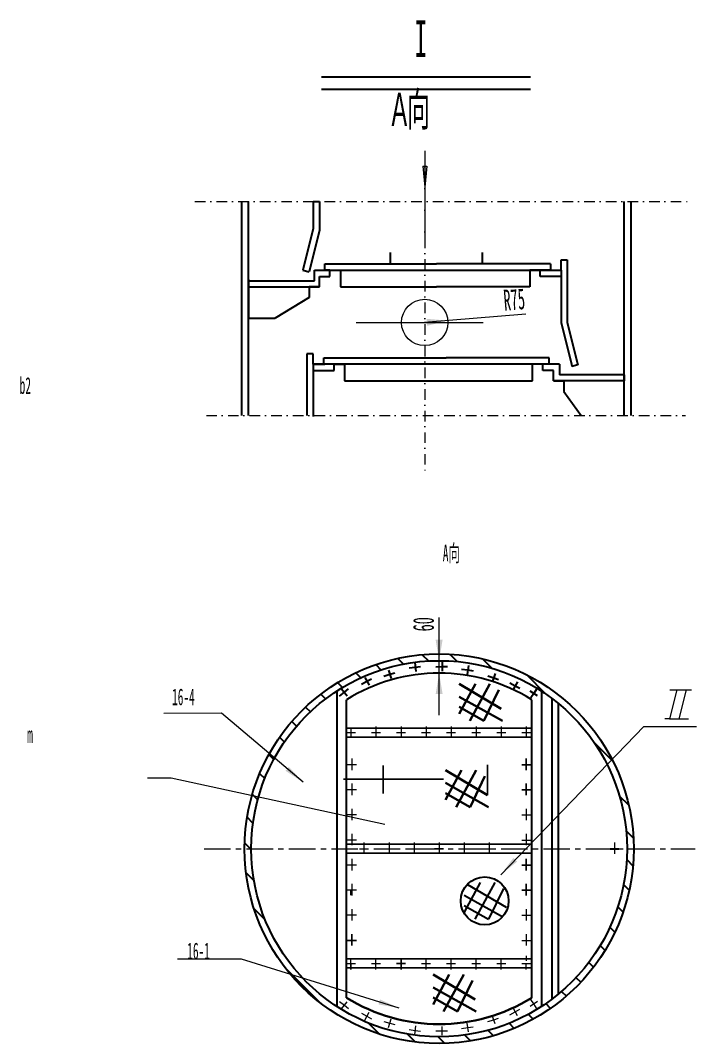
# Model space of a CAD drawing. Header units: millimetres. Extents: x -8058 to 12635, y -1342 to 1598.
# Drawn here: x 2300.7 to 2462.6, y 1120.2 to 1365 of the extents above; entities that cross this region are included whole.
import ezdxf

# ---------------------------------------------------------------- set-up
doc = ezdxf.new("R2010")
doc.units = ezdxf.units.MM
doc.header["$LTSCALE"] = 2
for name, pattern in [('ACAD_ISO03W100', [30, 12, -18]), ('CENTERX2', [101.599999, 63.5, -12.7, 12.7, -12.7]), ('DASHDOTX2', [50.799999, 25.4, -12.7, 0, -12.7])]:
    doc.linetypes.add(name, pattern=pattern)
doc.layers.get('0').update_dxf_attribs({"lineweight": 18})
for name, color, linetype, lineweight in [('A1', 7, 'Continuous', 30), ('中心线', 4, 'Continuous', 18), ('塔板', 7, 'Continuous', 18), ('定位线', 7, 'CENTERX2', 18), ('标注', 1, 'Continuous', 18), ('说明', 7, 'Continuous', 18)]:
    doc.layers.add(name, color=color, linetype=linetype, lineweight=lineweight)
doc.styles.get("Standard").update_dxf_attribs({"font": '', "width": 0.5})
doc.styles.get('Standard').set_extended_font_data('宋体')
doc.dimstyles.new('123', dxfattribs={"dimscale": 2, "dimtxt": 2.5, "dimasz": 2.5, "dimexe": 1.25, "dimexo": 0.625, "dimtad": 1, "dimdec": 0, "dimlfac": 20, "dimdsep": 46, "dimtxsty": 'Standard', "dimcen": 2.5, "dimdle": 5, "dimadec": 0, "dimazin": 0, "dimtfac": 1, "dimtdec": 0, "dimtmove": 0, "dimatfit": 3, "dimfxl": 1, "dimtolj": 1, "dimarcsym": 0})

# ---------------------------------------------------------------- blocks, each defined once
blk = doc.blocks.new('*X67')
at = {"layer": '标注', "linetype": 'Continuous'}
blk.add_hatch(color=0, dxfattribs=at).paths.add_polyline_path([(2403.01, 1293.15), (2398.09, 1291.91), (2397.96, 1293.57)], flags=0)
at = {"layer": '标注', "color": 0, "linetype": 'Continuous'}
blk.add_line((2421.74, 1294.7), (2397.48, 1292.7), dxfattribs=at)
at = {"layer": '标注', "color": 0, "linetype": 'Continuous', "insert": (2418.93, 1298.17), "char_height": 5, "width": 10.0559, "attachment_point": 5, "rotation": 4.7123}
blk.add_mtext('R75', dxfattribs=at)
blk = doc.blocks.new('*X75')
at = {"layer": '标注', "linetype": 'Continuous'}
for points in [[(2400.94, 1211.77), (2400.11, 1216.77), (2401.78, 1216.77)], [(2400.94, 1208.77), (2400.11, 1203.77), (2401.78, 1203.77)]]:
    blk.add_hatch(color=0, dxfattribs=at).paths.add_polyline_path(points, flags=0)
at = {"layer": '标注', "color": 0, "linetype": 'Continuous'}
blk.add_line((2400.94, 1198.77), (2400.94, 1222.1), dxfattribs=at)
at = {"layer": '标注', "color": 0, "insert": (2397.22, 1220.48), "char_height": 5, "width": 10, "attachment_point": 5, "rotation": 90}
blk.add_mtext('60', dxfattribs=at)
blk = doc.blocks.new('*X76')
at = {"layer": '标注', "linetype": 'Continuous'}
blk.add_hatch(color=0, dxfattribs=at).paths.add_polyline_path([(33.35, -16.48), (29.13, -13.72), (29.93, -12.77)], flags=0)
at = {"layer": '标注', "color": 0, "linetype": 'Continuous'}
for p, q in [((13.8, 0.09), (0, 0)), ((33.35, -16.48), (13.8, 0.09))]:
    blk.add_line(p, q, dxfattribs=at)
at = {"layer": '标注', "color": 0}
blk.add_line((0, 0), (0, 0), dxfattribs=at)
blk = doc.blocks.new('*X77')
at = {"layer": '标注', "linetype": 'Continuous'}
blk.add_hatch(color=0, dxfattribs=at).paths.add_polyline_path([(53.05, -11.7), (48.09, -10.82), (48.46, -9.63)], flags=0)
at = {"layer": '标注', "color": 0, "linetype": 'Continuous'}
for p, q in [((15.32, -0.01), (0, 0)), ((53.05, -11.7), (15.32, -0.01))]:
    blk.add_line(p, q, dxfattribs=at)
at = {"layer": '标注', "color": 0}
blk.add_line((0, 0), (0, 0), dxfattribs=at)
blk = doc.blocks.new('*X78')
at = {"layer": '标注', "linetype": 'Continuous'}
blk.add_hatch(color=0, dxfattribs=at).paths.add_polyline_path([(-34.25, -35.49), (-31.23, -31.46), (-30.33, -32.33)], flags=0)
at = {"layer": '标注', "color": 0, "linetype": 'Continuous'}
blk.add_line((-34.25, -35.49), (0, 0), dxfattribs=at)
at = {"layer": '标注', "color": 0}
blk.add_line((0, 0), (0, 0), dxfattribs=at)

msp = doc.modelspace()

# ---------------------------------------------------------------- hatches: boundary and pattern name
at = {"layer": 'A1', "lineweight": 30}
h = msp.add_hatch(dxfattribs=at)
h.set_pattern_fill('ANSI31', color=0, style=0, pattern_type=0)
h.set_pattern_definition([(135, (0, 0), (-3.367596, -3.367596), [])])
edge = h.paths.add_edge_path(flags=0)
edge.add_arc((2400.944, 1166.771), 45, 0, 360)
edge = h.paths.add_edge_path(flags=0)
edge.add_arc((2400.944, 1166.771), 46.6, 0, 360)
at = {"layer": '标注'}
h = msp.add_hatch(color=0, dxfattribs=at)
h.paths.add_polyline_path([(2397.482, 1330.078), (2397.038, 1330.078), (2397.482, 1325.069), (2397.482, 1326.454)], flags=0)
h.paths.add_polyline_path([(2398.032, 1330.078), (2397.482, 1330.078), (2397.482, 1325.069)], flags=0)

# ---------------------------------------------------------------- linework, layer by layer
at = {"color": 0}
msp.add_line((2381.071, 1292.698), (2411.494, 1292.698), dxfattribs=at)
msp.add_circle((2397.482, 1292.698), 5.545, dxfattribs=at)
at = {"layer": 'A1', "color": 0}
for p, q in [((2372.737, 1351.474), (2422.855, 1351.474)), ((2372.797, 1348.498), (2422.855, 1348.498)), ((2425.134, 1305.198), (2422.634, 1305.198)), ((2425.134, 1305.198), (2422.634, 1305.198)), ((2427.634, 1305.198), (2425.134, 1305.198)), ((2425.134, 1305.198), (2427.634, 1305.198)), ((2430.134, 1305.198), (2430.134, 1303.698)), ((2355.299, 1302.698), (2355.299, 1301.198)), ((2355.299, 1301.198), (2355.299, 1293.698)), ((2430.134, 1298.916), (2430.134, 1298.753)), ((2431.634, 1298.916), (2431.634, 1298.753)), ((2445.299, 1280.198), (2445.299, 1278.698))]:
    msp.add_line(p, q, dxfattribs=at)
at = {"layer": 'A1', "color": 0, "lineweight": 30}
for p, q in [((2353.699, 1270.406), (2353.699, 1321.639)), ((2355.299, 1270.406), (2355.299, 1321.639)), ((2370.799, 1321.639), (2370.799, 1315.198)), ((2372.299, 1321.639), (2372.299, 1314.823)), ((2445.299, 1270.406), (2445.299, 1321.639)), ((2446.899, 1270.406), (2446.899, 1321.639)), ((2370.799, 1315.198), (2368.299, 1305.198)), ((2372.299, 1314.823), (2369.806, 1304.851)), ((2389.277, 1306.698), (2389.277, 1309.456)), ((2411.321, 1306.698), (2411.321, 1309.456)), ((2430.134, 1307.698), (2431.634, 1307.698)), ((2431.634, 1307.698), (2431.634, 1292.698)), ((2371.134, 1302.698), (2371.134, 1305.198)), ((2373.549, 1305.198), (2373.549, 1306.698)), ((2373.549, 1306.698), (2400.299, 1306.698)), ((2374.799, 1305.198), (2373.549, 1305.198)), ((2374.799, 1305.198), (2373.549, 1305.198)), ((2374.799, 1303.698), (2374.799, 1305.198)), ((2374.799, 1305.198), (2377.299, 1305.198)), ((2377.299, 1305.198), (2377.299, 1301.198)), ((2427.634, 1306.698), (2400.299, 1306.698)), ((2422.634, 1305.198), (2422.634, 1301.198)), ((2425.134, 1303.698), (2425.134, 1305.198)), ((2427.634, 1306.698), (2427.634, 1305.198)), ((2430.134, 1305.198), (2430.134, 1303.698)), ((2355.634, 1302.698), (2371.134, 1302.698)), ((2372.299, 1301.198), (2372.299, 1303.698)), ((2372.299, 1303.698), (2374.799, 1303.698)), ((2430.134, 1303.698), (2425.134, 1303.698)), ((2355.299, 1301.198), (2372.299, 1301.198)), ((2372.299, 1301.198), (2369.799, 1301.198)), ((2369.799, 1301.198), (2369.799, 1298.698)), ((2377.299, 1301.198), (2400.299, 1301.198)), ((2422.634, 1301.198), (2400.299, 1301.198)), ((2369.799, 1298.698), (2361.638, 1293.698)), ((2355.299, 1293.698), (2361.638, 1293.698)), ((2431.634, 1292.698), (2434.17, 1282.554)), ((2370.799, 1285.198), (2369.299, 1285.198)), ((2369.299, 1285.198), (2369.299, 1270.406)), ((2373.299, 1282.698), (2373.299, 1284.198)), ((2373.299, 1284.198), (2402.609, 1284.198)), ((2427.299, 1284.198), (2402.609, 1284.198)), ((2427.299, 1282.698), (2427.299, 1284.198)), ((2370.799, 1282.698), (2370.799, 1281.198)), ((2370.799, 1282.698), (2372.049, 1282.698)), ((2370.799, 1282.698), (2372.049, 1282.698)), ((2370.799, 1282.698), (2372.049, 1282.698)), ((2370.799, 1282.698), (2370.799, 1281.198)), ((2370.799, 1281.198), (2375.799, 1281.198)), ((2372.049, 1282.698), (2373.549, 1282.698)), ((2375.799, 1282.698), (2373.299, 1282.698)), ((2375.799, 1281.198), (2375.799, 1282.698)), ((2375.799, 1282.698), (2378.299, 1282.698)), ((2378.299, 1282.698), (2378.299, 1281.198)), ((2378.299, 1282.698), (2378.299, 1278.698)), ((2423.299, 1281.198), (2423.299, 1282.698)), ((2423.301, 1278.698), (2423.301, 1282.698)), ((2425.799, 1281.198), (2425.799, 1282.698)), ((2428.299, 1281.198), (2425.799, 1281.198)), ((2429.799, 1282.698), (2427.299, 1282.698)), ((2428.299, 1278.698), (2428.299, 1281.198)), ((2429.799, 1282.698), (2429.799, 1280.198)), ((2432.634, 1282.698), (2432.759, 1282.201)), ((2434.17, 1282.554), (2432.759, 1282.201)), ((2434.17, 1282.554), (2434.17, 1282.554)), ((2378.299, 1278.698), (2423.301, 1278.698)), ((2445.299, 1278.698), (2428.299, 1278.698)), ((2428.299, 1278.698), (2430.799, 1278.698)), ((2428.299, 1278.698), (2430.799, 1278.698)), ((2430.799, 1278.698), (2428.299, 1278.698)), ((2428.299, 1278.698), (2430.799, 1278.698)), ((2445.299, 1280.198), (2429.799, 1280.198)), ((2430.799, 1278.698), (2430.799, 1276.198)), ((2430.799, 1276.198), (2434.996, 1270.406)), ((2388.858, 1209.533), (2389.476, 1207.474)), ((2393.742, 1210.036), (2395.229, 1210.233)), ((2395.088, 1211.299), (2395.371, 1209.167)), ((2395.229, 1210.233), (2396.469, 1210.397)), ((2400.168, 1210.31), (2401.668, 1210.346)), ((2401.642, 1211.421), (2401.694, 1209.272)), ((2401.668, 1210.346), (2402.917, 1210.376)), ((2406.336, 1209.753), (2407.821, 1209.539)), ((2407.975, 1210.603), (2407.668, 1208.475)), ((2407.821, 1209.539), (2409.058, 1209.36)), ((2383.154, 1207.78), (2384.182, 1205.891)), ((2383.668, 1206.836), (2384.766, 1207.433)), ((2387.73, 1208.072), (2389.167, 1208.504)), ((2389.167, 1208.504), (2390.364, 1208.863)), ((2412.586, 1208.15), (2414.008, 1207.674)), ((2414.349, 1208.694), (2413.667, 1206.655)), ((2414.008, 1207.674), (2415.193, 1207.277)), ((2377.6, 1205.06), (2378.937, 1203.377)), ((2378.268, 1204.219), (2379.247, 1204.996)), ((2382.35, 1206.119), (2383.668, 1206.836)), ((2417.845, 1206.506), (2419.16, 1205.785)), ((2419.677, 1206.727), (2418.643, 1204.842)), ((2419.16, 1205.785), (2420.256, 1205.184)), ((2424.527, 1203.326), (2422.724, 1204.498)), ((2424.443, 1205.17), (2423.626, 1203.912)), ((2377.094, 1203.286), (2378.268, 1204.219)), ((2423.626, 1203.912), (2422.944, 1202.864)), ((2441.869, 1166.771), (2444.019, 1166.771)), ((2410.802, 1158.707), (2406.927, 1151.58)), ((2407.705, 1158.247), (2416.995, 1152.756)), ((2414.262, 1158.706), (2409.458, 1149.878)), ((2406.927, 1155.651), (2416.165, 1150.5)), ((2416.377, 1157.259), (2412.807, 1149.878)), ((2406.927, 1153.207), (2412.807, 1149.878))]:
    msp.add_line(p, q, dxfattribs=at)
at = {"layer": 'A1', "color": 0, "linetype": 'DASHDOTX2', "lineweight": 30}
for p, q in [((2370.799, 1321.639), (2372.299, 1321.639)), ((2368.299, 1305.198), (2369.799, 1304.823))]:
    msp.add_line(p, q, dxfattribs=at)
at = {"layer": 'A1', "color": 0, "linetype": 'ByBlock', "lineweight": 30}
for p, q in [((2430.134, 1305.198), (2430.134, 1307.698)), ((2371.134, 1305.198), (2430.134, 1305.198)), ((2430.134, 1305.198), (2430.134, 1292.698)), ((2430.134, 1292.698), (2432.634, 1282.698)), ((2370.799, 1282.698), (2370.799, 1285.198)), ((2429.799, 1282.698), (2370.799, 1282.698)), ((2370.799, 1282.698), (2370.799, 1270.198))]:
    msp.add_line(p, q, dxfattribs=at)
at = {"layer": 'A1', "color": 0, "linetype": 'DASHDOTX2'}
for p, q in [((2355.634, 1302.698), (2355.299, 1302.698)), ((2355.299, 1302.698), (2355.299, 1301.198))]:
    msp.add_line(p, q, dxfattribs=at)
at = {"layer": 'A1', "color": 0, "lineweight": 35}
for p, q in [((2409.634, 1206.203), (2405.758, 1199.076)), ((2405.758, 1206.203), (2415.826, 1200.252)), ((2413.094, 1206.202), (2408.289, 1197.373)), ((2415.209, 1204.754), (2411.638, 1197.373)), ((2405.758, 1203.147), (2416.089, 1197.387)), ((2405.758, 1200.703), (2411.638, 1197.373)), ((2406.341, 1185.572), (2402.466, 1178.445)), ((2402.466, 1185.572), (2412.534, 1179.621)), ((2409.802, 1185.571), (2404.997, 1176.742)), ((2402.466, 1182.516), (2412.796, 1176.756)), ((2411.916, 1184.123), (2408.346, 1176.742)), ((2402.466, 1180.072), (2408.346, 1176.742)), ((2403.368, 1136.654), (2399.493, 1129.527)), ((2399.493, 1136.654), (2409.561, 1130.703)), ((2406.829, 1136.653), (2402.024, 1127.825)), ((2399.493, 1133.599), (2409.824, 1127.839)), ((2408.943, 1135.206), (2405.373, 1127.825)), ((2399.493, 1131.154), (2405.373, 1127.825))]:
    msp.add_line(p, q, dxfattribs=at)
at = {"layer": 'A1', "color": 0, "lineweight": -2}
for p, q in [((2378.738, 1202.421), (2378.738, 1199.921)), ((2423.149, 1202.421), (2423.149, 1199.921)), ((2378.738, 1195.621), (2423.149, 1195.621)), ((2423.149, 1193.471), (2378.738, 1193.471)), ((2421.813, 1188.346), (2421.813, 1186.846)), ((2420.738, 1186.846), (2422.888, 1186.846)), ((2421.813, 1186.846), (2421.813, 1185.596)), ((2420.738, 1180.846), (2422.888, 1180.846)), ((2421.813, 1182.346), (2421.813, 1180.846)), ((2421.813, 1180.846), (2421.813, 1179.596)), ((2399.869, 1166.771), (2402.019, 1166.771)), ((2399.869, 1166.771), (2402.019, 1166.771)), ((2420.738, 1162.846), (2422.888, 1162.846)), ((2421.813, 1164.346), (2421.813, 1162.846)), ((2421.813, 1162.846), (2421.813, 1161.596)), ((2421.813, 1158.346), (2421.813, 1156.846)), ((2421.813, 1156.846), (2421.813, 1155.596)), ((2380.074, 1146.346), (2380.074, 1144.846)), ((2381.149, 1144.846), (2378.999, 1144.846)), ((2380.074, 1144.846), (2380.074, 1143.596)), ((2390.738, 1139.346), (2392.888, 1139.346)), ((2391.813, 1139.346), (2391.813, 1140.596)), ((2391.813, 1137.846), (2391.813, 1139.346))]:
    msp.add_line(p, q, dxfattribs=at)
at = {"layer": 'A1', "color": 0, "linetype": 'ByBlock', "lineweight": -2}
for p, q in [((2378.738, 1199.921), (2378.738, 1197.771)), ((2423.149, 1197.771), (2423.149, 1178.921)), ((2378.738, 1176.771), (2378.738, 1178.921)), ((2378.738, 1174.271), (2378.738, 1176.771)), ((2378.738, 1156.771), (2378.738, 1154.621)), ((2420.738, 1156.846), (2422.888, 1156.846))]:
    msp.add_line(p, q, dxfattribs=at)
at = {"layer": 'A1', "color": 0, "lineweight": 0}
for p, q in [((2378.738, 1198.196), (2378.738, 1196.696)), ((2378.738, 1196.696), (2378.738, 1195.446)), ((2378.738, 1194.871), (2378.738, 1196.371)), ((2379.868, 1194.546), (2379.868, 1195.796)), ((2379.868, 1193.471), (2379.868, 1194.721)), ((2385.813, 1196.046), (2385.813, 1194.546)), ((2391.813, 1196.046), (2391.813, 1194.546)), ((2397.813, 1196.046), (2397.813, 1194.546)), ((2403.813, 1196.046), (2403.813, 1194.546)), ((2409.813, 1196.046), (2409.813, 1194.546)), ((2415.813, 1196.046), (2415.813, 1194.546)), ((2421.813, 1196.046), (2421.813, 1194.546)), ((2378.738, 1194.546), (2380.888, 1194.546)), ((2384.738, 1194.546), (2386.888, 1194.546)), ((2385.813, 1194.546), (2385.813, 1193.296)), ((2390.738, 1194.546), (2392.888, 1194.546)), ((2391.813, 1194.546), (2391.813, 1193.296)), ((2396.738, 1194.546), (2398.888, 1194.546)), ((2397.813, 1194.546), (2397.813, 1193.296)), ((2402.738, 1194.546), (2404.888, 1194.546)), ((2403.813, 1194.546), (2403.813, 1193.296)), ((2408.738, 1194.546), (2410.888, 1194.546)), ((2409.813, 1194.546), (2409.813, 1193.296)), ((2414.738, 1194.546), (2416.888, 1194.546)), ((2415.813, 1194.546), (2415.813, 1193.296)), ((2420.738, 1194.546), (2422.888, 1194.546)), ((2421.813, 1194.546), (2421.813, 1193.296)), ((2380.074, 1188.346), (2380.074, 1186.846)), ((2381.149, 1186.846), (2378.999, 1186.846)), ((2380.074, 1186.846), (2380.074, 1185.596)), ((2381.149, 1180.846), (2378.999, 1180.846)), ((2380.074, 1182.346), (2380.074, 1180.846)), ((2380.074, 1180.846), (2380.074, 1179.596)), ((2380.074, 1176.346), (2380.074, 1174.846)), ((2421.813, 1176.346), (2421.813, 1174.846)), ((2381.149, 1174.846), (2378.999, 1174.846)), ((2380.074, 1174.846), (2380.074, 1173.596)), ((2420.738, 1174.846), (2422.888, 1174.846)), ((2421.813, 1174.846), (2421.813, 1173.596)), ((2380.074, 1170.346), (2380.074, 1168.846)), ((2421.813, 1170.346), (2421.813, 1168.846)), ((2381.149, 1168.846), (2378.999, 1168.846)), ((2380.074, 1168.846), (2380.074, 1167.596)), ((2382.944, 1168.271), (2382.944, 1166.771)), ((2388.944, 1168.271), (2388.944, 1166.771)), ((2394.944, 1168.271), (2394.944, 1166.771)), ((2400.944, 1168.271), (2400.944, 1166.771)), ((2400.944, 1168.271), (2400.944, 1166.771)), ((2406.944, 1168.271), (2406.944, 1166.771)), ((2412.944, 1168.271), (2412.944, 1166.771)), ((2420.738, 1168.846), (2422.888, 1168.846)), ((2421.813, 1168.846), (2421.813, 1167.596)), ((2442.944, 1168.271), (2442.944, 1166.771)), ((2381.869, 1166.771), (2384.019, 1166.771)), ((2382.944, 1166.771), (2382.944, 1165.521)), ((2387.869, 1166.771), (2390.019, 1166.771)), ((2388.944, 1166.771), (2388.944, 1165.521)), ((2393.869, 1166.771), (2396.019, 1166.771)), ((2394.944, 1166.771), (2394.944, 1165.521)), ((2400.944, 1166.771), (2400.944, 1165.521)), ((2400.944, 1166.771), (2400.944, 1165.521)), ((2405.869, 1166.771), (2408.019, 1166.771)), ((2406.944, 1166.771), (2406.944, 1165.521)), ((2411.869, 1166.771), (2414.019, 1166.771)), ((2412.944, 1166.771), (2412.944, 1165.521)), ((2442.944, 1166.771), (2442.944, 1165.521)), ((2381.149, 1162.846), (2378.999, 1162.846)), ((2380.074, 1164.346), (2380.074, 1162.846)), ((2380.074, 1162.846), (2380.074, 1161.596)), ((2380.074, 1158.346), (2380.074, 1156.846)), ((2381.149, 1156.846), (2378.999, 1156.846)), ((2379.813, 1155.696), (2379.813, 1156.946)), ((2379.813, 1156.946), (2379.813, 1155.696)), ((2380.074, 1156.846), (2380.074, 1155.596)), ((2381.149, 1150.846), (2378.999, 1150.846)), ((2380.074, 1152.346), (2380.074, 1150.846)), ((2380.074, 1150.846), (2380.074, 1149.596)), ((2420.738, 1150.846), (2422.888, 1150.846)), ((2421.813, 1152.346), (2421.813, 1150.846)), ((2421.813, 1150.846), (2421.813, 1149.596)), ((2421.813, 1146.346), (2421.813, 1144.846)), ((2421.813, 1144.846), (2421.813, 1143.596)), ((2421.813, 1141.171), (2421.813, 1139.921)), ((2378.738, 1139.346), (2380.888, 1139.346)), ((2379.813, 1139.346), (2379.813, 1140.596)), ((2379.813, 1139.346), (2379.813, 1138.096)), ((2379.813, 1138.096), (2379.813, 1139.346)), ((2379.813, 1139.346), (2379.813, 1137.846)), ((2379.813, 1137.846), (2379.813, 1139.346)), ((2384.738, 1139.346), (2386.888, 1139.346)), ((2385.813, 1139.346), (2385.813, 1140.596)), ((2385.813, 1137.846), (2385.813, 1139.346)), ((2396.738, 1139.346), (2398.888, 1139.346)), ((2397.813, 1139.346), (2397.813, 1140.596)), ((2397.813, 1137.846), (2397.813, 1139.346)), ((2402.738, 1139.346), (2404.888, 1139.346)), ((2403.813, 1139.346), (2403.813, 1140.596)), ((2403.813, 1137.846), (2403.813, 1139.346)), ((2408.738, 1139.346), (2410.888, 1139.346)), ((2409.813, 1139.346), (2409.813, 1140.596)), ((2409.813, 1137.846), (2409.813, 1139.346)), ((2414.738, 1139.346), (2416.888, 1139.346)), ((2415.813, 1139.346), (2415.813, 1140.596)), ((2415.813, 1137.846), (2415.813, 1139.346)), ((2420.738, 1139.346), (2422.888, 1139.346)), ((2421.813, 1137.846), (2421.813, 1139.346)), ((2377.094, 1130.255), (2378.268, 1129.322)), ((2377.6, 1128.481), (2378.937, 1130.164)), ((2378.268, 1129.322), (2379.247, 1128.545)), ((2419.677, 1126.814), (2418.643, 1128.699)), ((2424.527, 1130.215), (2422.724, 1129.043)), ((2423.626, 1129.629), (2422.944, 1130.677)), ((2424.443, 1128.372), (2423.626, 1129.629)), ((2382.35, 1127.422), (2383.668, 1126.705)), ((2383.154, 1125.761), (2384.182, 1127.65)), ((2383.668, 1126.705), (2384.766, 1126.108)), ((2414.349, 1124.847), (2413.667, 1126.886)), ((2414.008, 1125.867), (2415.193, 1126.264)), ((2417.845, 1127.035), (2419.16, 1127.756)), ((2419.16, 1127.756), (2420.256, 1128.358)), ((2387.73, 1125.469), (2389.167, 1125.038)), ((2388.858, 1124.008), (2389.476, 1126.067)), ((2389.167, 1125.038), (2390.364, 1124.678)), ((2395.088, 1122.243), (2395.371, 1124.374)), ((2401.642, 1122.12), (2401.694, 1124.27)), ((2406.336, 1123.788), (2407.821, 1124.003)), ((2407.975, 1122.939), (2407.668, 1125.067)), ((2407.821, 1124.003), (2409.058, 1124.181)), ((2412.586, 1125.391), (2414.008, 1125.867)), ((2393.742, 1123.506), (2395.229, 1123.308)), ((2395.229, 1123.308), (2396.469, 1123.144)), ((2400.168, 1123.231), (2401.668, 1123.195)), ((2401.668, 1123.195), (2402.917, 1123.165))]:
    msp.add_line(p, q, dxfattribs=at)
at = {"layer": 'A1', "color": 0, "linetype": 'DASHDOTX2', "lineweight": 0}
msp.add_line((2449.956, 1196.017), (2462.596, 1196.017), dxfattribs=at)
at = {"layer": 'A1', "color": 0, "lineweight": 30}
msp.add_circle((2411.86, 1154.292), 5.737, dxfattribs=at)
msp.add_arc((2400.944, 1166.771), 42, 58.08242, 121.91758, dxfattribs=at)
at = {"layer": '中心线', "color": 0, "linetype": 'CENTERX2', "ltscale": 0.05}
msp.add_line((2344.65, 1166.771), (2462.29, 1166.771), dxfattribs=at)
at = {"layer": '塔板', "color": 0, "lineweight": 30}
for p, q in [((2378.738, 1131.121), (2378.738, 1202.421)), ((2423.149, 1131.121), (2423.149, 1202.421))]:
    msp.add_line(p, q, dxfattribs=at)
at = {"layer": '塔板', "color": 0, "lineweight": 35}
msp.add_arc((2400.944, 1166.771), 42, 238.08242, 301.91758, dxfattribs=at)
at = {"layer": '定位线', "color": 0, "linetype": 'DASHDOTX2', "ltscale": 0.05}
for p, q in [((2397.482, 1333.737), (2397.482, 1256.961)), ((2342.443, 1321.639), (2460.522, 1321.639)), ((2345.202, 1270.406), (2459.971, 1270.406))]:
    msp.add_line(p, q, dxfattribs=at)
at = {"layer": '标注', "color": 0}
for p, q in [((2397.482, 1333.737), (2397.482, 1312.534)), ((2397.038, 1330.078), (2398.032, 1330.078)), ((2397.038, 1330.078), (2397.482, 1325.069)), ((2398.032, 1330.078), (2397.482, 1325.069)), ((2457.874, 1204.785), (2456.101, 1197.826)), ((2456.215, 1204.785), (2461.357, 1204.785)), ((2460.101, 1204.785), (2458.386, 1197.826)), ((2456.101, 1197.826), (2455.028, 1197.826)), ((2456.101, 1197.826), (2460.672, 1197.826)), ((2456.101, 1197.826), (2456.101, 1197.826)), ((2336.788, 1183.639), (2331.09, 1183.639)), ((2387.944, 1172.542), (2336.788, 1183.639)), ((2387.944, 1172.542), (2336.788, 1183.639))]:
    msp.add_line(p, q, dxfattribs=at)
at = {"layer": '说明', "color": 0, "lineweight": 30}
for p, q in [((2376.435, 1204.511), (2376.416, 1129.043)), ((2425.462, 1204.505), (2425.462, 1129.037)), ((2427.962, 1202.757), (2427.962, 1130.784)), ((2429.462, 1201.58), (2429.462, 1131.961))]:
    msp.add_line(p, q, dxfattribs=at)
at = {"layer": '说明', "color": 0, "linetype": 'ByBlock', "lineweight": 30}
msp.add_line((2425.452, 1204.511), (2425.472, 1129.043), dxfattribs=at)
at = {"layer": '说明', "color": 0}
for p, q in [((2423.149, 1202.421), (2423.149, 1166.771)), ((2378.738, 1178.921), (2378.738, 1197.771)), ((2378.738, 1176.771), (2378.738, 1166.771)), ((2378.738, 1156.771), (2378.738, 1166.771)), ((2420.738, 1144.846), (2422.888, 1144.846))]:
    msp.add_line(p, q, dxfattribs=at)
at = {"layer": '说明', "color": 0, "linetype": 'ByBlock'}
msp.add_line((2378.738, 1197.771), (2378.738, 1178.921), dxfattribs=at)
at = {"layer": '说明', "color": 0, "linetype": 'ACAD_ISO03W100', "lineweight": -2}
for p, q in [((2387.509, 1186.704), (2387.509, 1179.968)), ((2412.534, 1186.861), (2412.534, 1179.621)), ((2378.005, 1183.419), (2423.589, 1183.419))]:
    msp.add_line(p, q, dxfattribs=at)
at = {"layer": '说明', "color": 0, "lineweight": -2}
for p, q in [((2378.738, 1167.846), (2423.149, 1167.846)), ((2378.738, 1165.696), (2423.149, 1165.696)), ((2423.149, 1156.771), (2423.149, 1166.771)), ((2378.738, 1135.771), (2378.738, 1154.621)), ((2423.149, 1135.771), (2423.149, 1154.621)), ((2423.149, 1140.421), (2378.738, 1140.421))]:
    msp.add_line(p, q, dxfattribs=at)
at = {"layer": '说明', "color": 0, "linetype": 'ByBlock', "lineweight": -2}
for p, q in [((2423.149, 1140.421), (2378.738, 1140.421)), ((2378.738, 1138.271), (2423.149, 1138.271))]:
    msp.add_line(p, q, dxfattribs=at)
at = {"layer": '说明', "color": 0, "lineweight": 30}
for radius in [46.6, 45, 45]:
    msp.add_circle((2400.944, 1166.771), radius, dxfattribs=at)

# ---------------------------------------------------------------- block references
at = {"layer": '标注', "color": 0}
for name, p in [('*X76', (2335.013, 1199.14)), ('*X78', (2449.956, 1196.017)), ('*X77', (2338.323, 1140.34))]:
    msp.add_blockref(name, p, dxfattribs=at)

# ---------------------------------------------------------------- texts
at = {"color": 0, "insert": (2389.546, 1347.724), "char_height": 8, "width": 35.44547, "attachment_point": 1}
msp.add_mtext('{\\farial|b0|i0|c134|p2;A}向', dxfattribs=at)
at = {"layer": 'A1', "color": 0, "linetype": 'DASHDOTX2', "lineweight": 30, "char_height": 4, "attachment_point": 1}
for s, insert, width in [('b2', (2300.485, 1279.601), 16.36203), ('m', (2302.277, 1196.081), 4.86284)]:
    msp.add_mtext(s, dxfattribs=dict(at, insert=insert, width=width))
at = {"layer": '标注', "color": 0, "attachment_point": 1}
for s, insert, char_height, width in [('I', (2395.065, 1364.963), 8.739, 32.24792), ('A向', (2401.818, 1239.511), 4, 33.83591), ('16-4', (2336.983, 1205.117), 4, 13.03529), ('16-1', (2340.608, 1144.326), 4, 13.03529)]:
    msp.add_mtext(s, dxfattribs=dict(at, insert=insert, char_height=char_height, width=width))

# ---------------------------------------------------------------- dimensions: what is measured, and where the dimension line sits
at = {"layer": '标注', "color": 0}
dim = msp.add_radius_dim(center=(2397.482, 1292.698), mpoint=(2403.009, 1293.153), text='R75', dimstyle='123', override={"dimpost": 'R<>', "dimsah": 1, "dimtzin": 0}, dxfattribs=at)
dim.commit()
dim.dimension.update_dxf_attribs({"geometry": '*X67', "text_midpoint": (2419.232, 1294.49), "dimtype": 164})
dim = msp.add_linear_dim(base=(2400.944, 1211.771), p1=(2400.944, 1208.771), p2=(2400.944, 1211.771), angle=90, dimstyle='123', override={"dimsah": 1, "dimtzin": 0}, dxfattribs=at)
dim.commit()
dim.dimension.update_dxf_attribs({"geometry": '*X75', "text_midpoint": (2397.222, 1220.484)})

doc.saveas('drawing.dxf')
